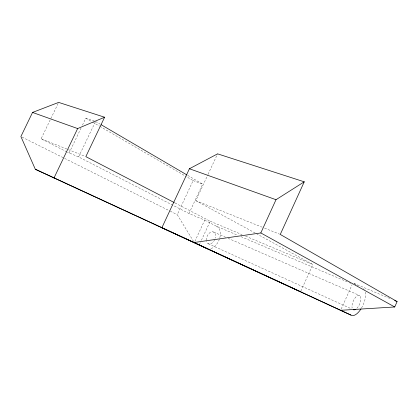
<?xml version="1.0" encoding="UTF-8"?>
<svg xmlns="http://www.w3.org/2000/svg" width="418" height="418" viewBox="0 0 418 418"><rect width="100%" height="100%" fill="white"/><g stroke="black" fill="none" stroke-linecap="round" stroke-linejoin="round"><path stroke-width="0.31" stroke-dasharray="2.09 1.57" d="M341.208 309.106L352.108 284.684M300.84 291.158L312.857 264.5L255.769 233.349M199.788 243.798L200.326 242.639M201.392 240.329L210.212 221.237L174.923 202.908M194.83 241.447L204.689 220.14L188.983 213.509L78.6 156.928L67.376 152.162M193.618 241.536L177.253 214.674L193.121 180.576L185.252 175.999M188.983 213.509L202.657 184.134L187.436 175.231M255.199 233.04L195.828 200.645L207.798 174.907M208.07 174.322L217.595 153.85M78.6 156.928L95.278 122.04M69.09 153.04L81.061 128.049M82.451 125.139L85.794 118.169L94.943 121.251M66.807 151.87L41.126 138.734L58.368 102.985M193.121 180.576L202.657 184.134M195.828 200.645L262.17 227.193M264.584 228.16L279.658 234.195M41.126 138.734L85.22 156.395M210.212 221.237L242.027 234.644M245.627 236.165L312.857 264.5M354.098 283.404L391.128 299.048M204.689 220.14L216.372 226.195L237.973 235.381M240.972 236.656L348.377 282.317M348.978 282.568L350.775 283.336M213.666 232.053L225.631 237.252M228.024 238.291L359.637 295.516M208.258 243.736L351.528 308.871M22.065 137.125L169.666 210.881M170.251 211.174L177.253 214.674M354.004 283.514L357.839 285.666M85.794 118.169L91.976 121.763M92.535 122.087L99.28 126.011M99.839 126.335L184.693 175.675M95.555 121.46L100.064 124.099M206.377 240.167L206.351 239.242A6.442 4.143 -66 0 1 210.818 232.131A6.442 4.143 -66 0 1 215.484 235.062L215.51 236.557A6.442 4.143 -66 0 1 215.228 238.135M214.659 239.697A6.442 4.143 -66 0 1 210.071 243.945A6.442 4.143 -66 0 1 206.471 241.212M363.326 288.697A14.609 6.651 -66.7 0 1 364.266 289.543M365.348 292.062A14.609 6.651 -66.7 0 1 361.324 308.39M356.862 308.338A7.759 3.537 -66.7 0 0 360.76 300.458L360.917 298.75A7.759 3.537 -66.7 0 0 357.035 295.986A7.759 3.537 -66.7 0 0 352.123 304.764L351.972 306.493A7.759 3.537 -66.7 0 0 352.134 307.956M216.372 226.195A12.127 7.796 -66.1 0 1 219.842 237.722A12.127 7.796 -66.1 0 1 210.489 248.726"/><path stroke-width="0.63" d="M340.68 310.297L394.723 306.969L397.1 301.571L280.264 234.435L304.247 181.814L217.595 153.85L189.411 168.747L161.865 227.758L350.885 315.057A14.609 6.651 -66.7 0 0 360.995 308.923M193.8 242.55L260.816 232.951L276.011 199.71L304.247 181.814M300.573 291.754L35.316 169.264L20.9 136.54L32.536 112.437L58.651 102.4L104.61 117.228L85.826 156.635L174.343 202.61M53.99 177.99L77.649 128.566L104.61 117.228M32.536 112.437L77.649 128.566M189.411 168.747L276.011 199.71M394.712 300.563L397.1 301.571M35.316 169.264L205.635 247.895M199.255 244.953L350.885 315.057M260.816 232.951L394.723 306.969M101.193 124.757L186.872 174.896M207.689 248.773A12.127 7.796 -66.1 0 1 206.205 248.156M355.321 309.503A7.759 3.537 -66.7 0 1 353.309 309.681"/></g></svg>
